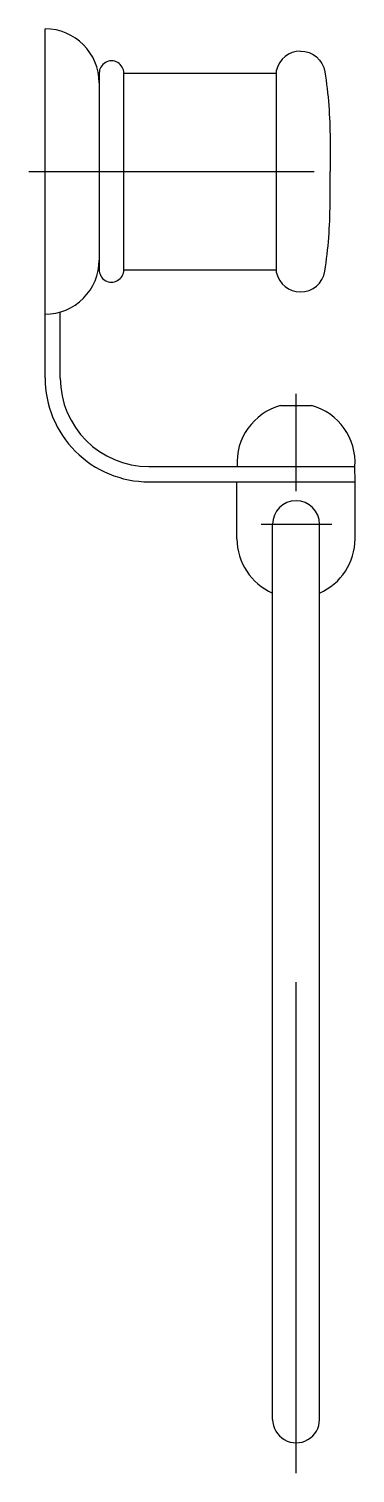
# Model space of a CAD drawing. Extents: x -374.947 to -374.88, y 0.436 to 0.73.
import ezdxf

# ---------------------------------------------------------------- set-up
doc = ezdxf.new("R2010")
doc.units = 0
doc.header["$LTSCALE"] = 0.2
doc.header["$MEASUREMENT"] = 0
doc.linetypes.add('AXES', pattern=[0.54, 0.3, -0.08, 0.08, -0.08])
doc.linetypes.add('CONTINU', pattern=[0])
doc.layers.get('0').update_dxf_attribs({"linetype": 'CONTINUOUS'})
doc.layers.add('DECA_EIXOS', color=5, linetype='AXES')

msp = doc.modelspace()

# ---------------------------------------------------------------- linework, layer by layer
at = {"linetype": 'CONTINU'}
for points in [[(-374.94352, 0.65867), (-374.94352, 0.72976)], [(-374.9325, 0.72074), (-374.9325, 0.68075)], [(-374.92749, 0.72074), (-374.89642, 0.72074)], [(-374.92749, 0.68068), (-374.92749, 0.72074)], [(-374.89642, 0.68008), (-374.89642, 0.72134)], [(-374.92749, 0.68068), (-374.89642, 0.68068)], [(-374.94042, 0.65864), (-374.94042, 0.67211)], [(-374.89559, 0.65303), (-374.88928, 0.65303)], [(-374.92239, 0.64061), (-374.89244, 0.64061)], [(-374.89244, 0.64061), (-374.88045, 0.64061)], [(-374.88042, 0.63751), (-374.88045, 0.64061)], [(-374.92239, 0.63751), (-374.88042, 0.63751)], [(-374.90446, 0.62589), (-374.90446, 0.63751)], [(-374.88042, 0.62589), (-374.88042, 0.63751)], [(-374.89721, 0.44656), (-374.89721, 0.62889)], [(-374.88766, 0.44656), (-374.88766, 0.62889)]]:
    msp.add_lwpolyline(points, dxfattribs=at)
for points in [[(-374.9325, 0.71874, 0.414206), (-374.94352, 0.72976)], [(-374.89153, 0.72525, 0.350167), (-374.89642, 0.72134)], [(-374.89153, 0.72525, -0.370145), (-374.88657, 0.721, -0.038213), (-374.88552, 0.70728), (-374.88552, 0.70071)], [(-374.92749, 0.72074, 1.000055), (-374.9325, 0.72074)], [(-374.89153, 0.67617, 0.370132), (-374.88657, 0.68042, 0.038213), (-374.88552, 0.69414), (-374.88552, 0.70071)], [(-374.94352, 0.67166, 0.414216), (-374.9325, 0.68268)], [(-374.9325, 0.68075, 1.014278), (-374.92749, 0.68068)], [(-374.89642, 0.68008, 0.35019), (-374.89153, 0.67617)], [(-374.94352, 0.65867, 0.414645), (-374.92239, 0.63751)], [(-374.94042, 0.65864, 0.414212), (-374.92239, 0.64061)], [(-374.89559, 0.65303, 0.357459), (-374.90442, 0.64061)], [(-374.88045, 0.64061, 0.357459), (-374.88928, 0.65303)], [(-374.88766, 0.62889, 1), (-374.89721, 0.62889)], [(-374.90446, 0.62589, 0.299082), (-374.89721, 0.61486)], [(-374.88766, 0.61486, 0.299089), (-374.88042, 0.62589)], [(-374.89721, 0.44656, 1.000046), (-374.88766, 0.44656)]]:
    msp.add_lwpolyline(points, format="xyb", dxfattribs=at)
at = {"layer": 'DECA_EIXOS'}
for points in [[(-374.94682, 0.70071), (-374.88873, 0.70071)], [(-374.89244, 0.43561), (-374.89244, 0.65541)], [(-374.89957, 0.62889), (-374.88513, 0.62889)]]:
    msp.add_lwpolyline(points, dxfattribs=at)

doc.saveas('drawing.dxf')
